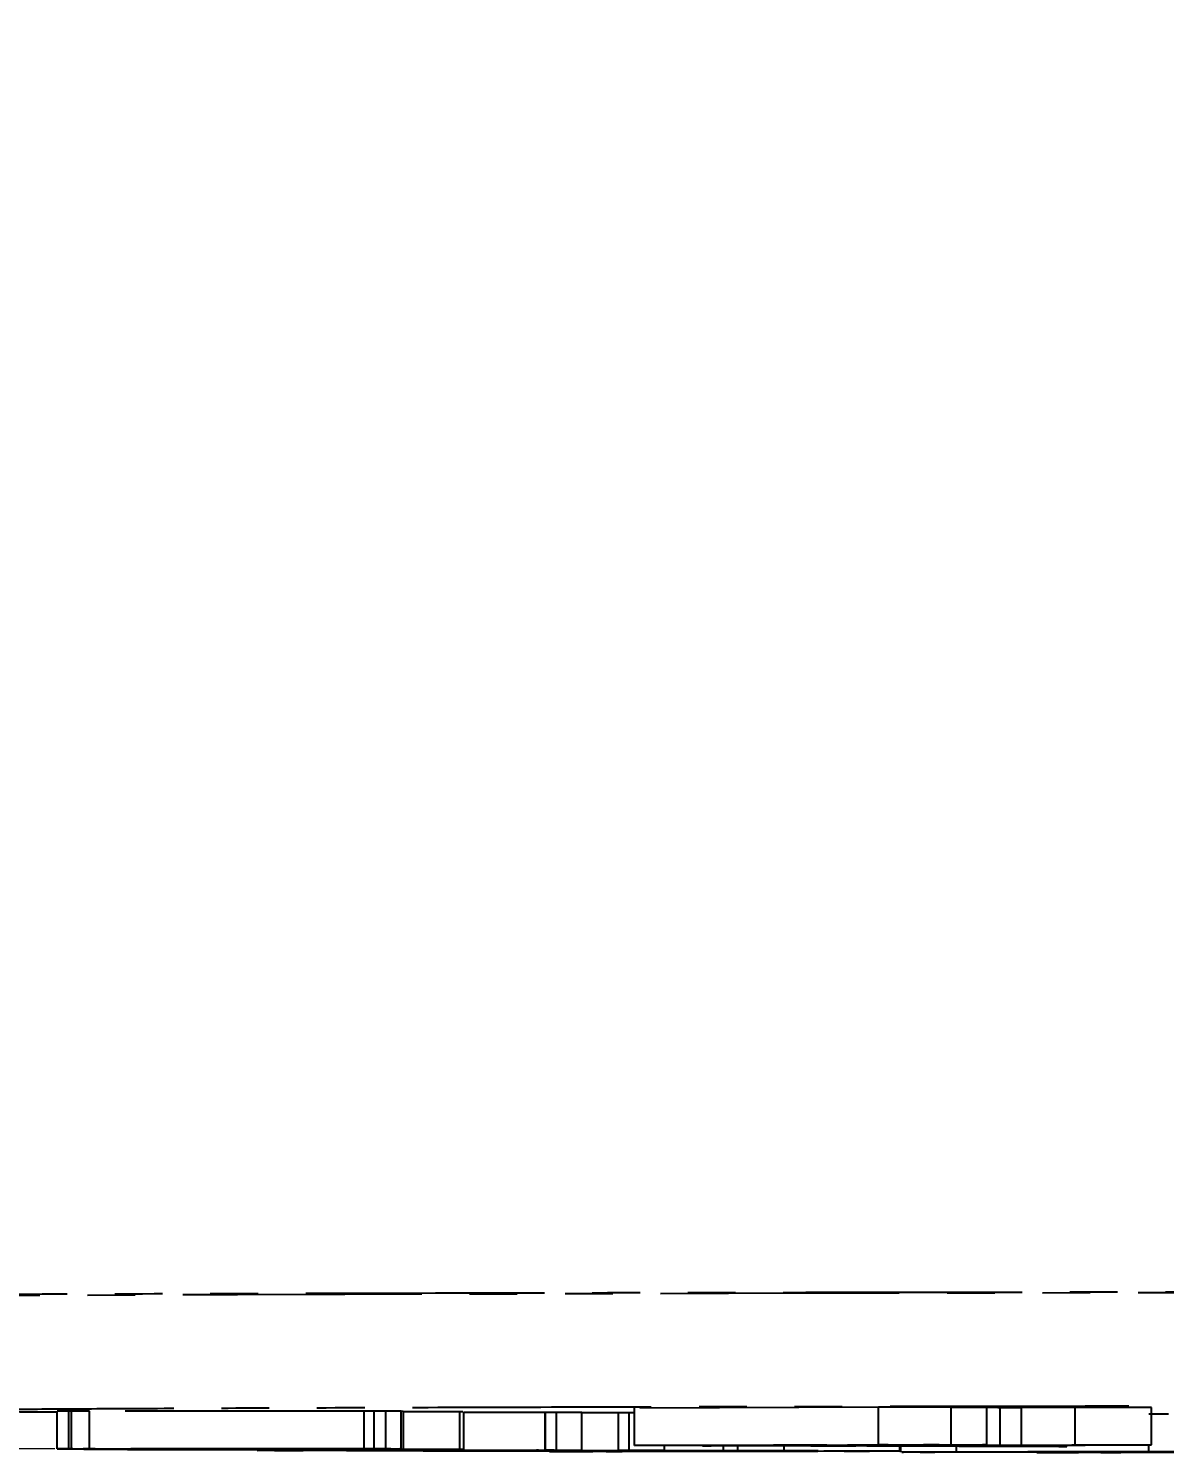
# Model space of a CAD drawing. Header units: millimetres. Extents: x 2687 to 4367, y 1046 to 2234.
# Drawn here: x 3366.91 to 3397.12, y 1266.93 to 1304.83 of the extents above; entities that cross this region are included whole.
import ezdxf

# ---------------------------------------------------------------- set-up
doc = ezdxf.new("R2010")
doc.units = ezdxf.units.MM
doc.linetypes.add('PHANTOM', pattern=[12.7, 6.35, -1.27, 1.27, -1.27, 1.27, -1.27])
doc.layers.add('AM_5', color=3, linetype='Continuous', lineweight=25)
doc.styles.add('SLDTEXTSTYLE1', font='txt.shx', dxfattribs={"width": 0.7, "bigfont": 'gbcbig.shx'})
doc.dimstyles.new('SLDDIMSTYLE12$0', dxfattribs={"dimtxt": 12, "dimasz": 10, "dimexe": 0, "dimexo": 0.0625, "dimgap": 0.875, "dimtad": 1, "dimdec": 1, "dimlfac": 1.8, "dimrnd": 1e-09, "dimzin": 12, "dimdsep": 46, "dimtxsty": 'SLDTEXTSTYLE1', "dimcen": 0.09, "dimdle": 8.16, "dimclrd": 3, "dimclre": 3, "dimadec": 0, "dimazin": 3, "dimtfac": 1, "dimtdec": 1, "dimtofl": 0, "dimtmove": 0, "dimatfit": 3, "dimfxl": 0, "dimfrac": 2, "dimtolj": 1, "dimlwd": 5, "dimlwe": 5, "dimarcsym": 0})

# ---------------------------------------------------------------- blocks, each defined once
blk = doc.blocks.new('*D15')
at = {"layer": 'AM_5', "color": 3, "lineweight": 5, "transparency": 16777216}
blk.add_line((3368.507, 1312.104), (3239.054, 1312.104), dxfattribs=at)
at = {"layer": 'AM_5', "color": 3, "linetype": 'Continuous', "lineweight": 5, "transparency": 16777216}
for p, q in [((3239.054, 1302.104), (3239.054, 1277.032)), ((3367.612, 1267.032), (3239.054, 1267.032))]:
    blk.add_line(p, q, dxfattribs=at)
at = {"layer": 'AM_5', "color": 3, "transparency": 16777216}
for points in [[(3237.387, 1302.104), (3240.721, 1302.104), (3239.054, 1312.104)], [(3237.387, 1277.032), (3240.721, 1277.032), (3239.054, 1267.032)]]:
    blk.add_solid(points, dxfattribs=at)
at = {"layer": 'Defpoints', "color": 0, "transparency": 16777216}
for p in [(3368.57, 1312.104), (3239.054, 1267.032), (3367.674, 1267.032)]:
    blk.add_point(p, dxfattribs=at)
at = {"layer": 'AM_5', "color": 0, "transparency": 16777216, "insert": (3232.179, 1289.568), "char_height": 12, "attachment_point": 5, "rotation": 90, "style": 'SLDTEXTSTYLE1'}
blk.add_mtext('\\A1;45', dxfattribs=at)

msp = doc.modelspace()

# ---------------------------------------------------------------- linework, layer by layer
at = {"color": 7, "linetype": 'PHANTOM', "lineweight": 25}
for p, q in [((3367.981, 1268.032), (3367.674, 1268.032)), ((3367.674, 1267.032), (3367.674, 1268.032)), ((3368.044, 1268.031), (3367.981, 1268.032)), ((3367.981, 1267.032), (3367.981, 1268.032)), ((3368.044, 1268.031), (3368.044, 1267.031)), ((3375.834, 1268.033), (3368.534, 1268.03)), ((3368.534, 1267.03), (3368.534, 1268.03)), ((3375.834, 1267.033), (3375.834, 1268.033)), ((3376.412, 1268.035), (3376.106, 1268.035)), ((3376.106, 1267.035), (3376.106, 1268.035)), ((3376.823, 1268.03), (3376.412, 1268.035)), ((3376.412, 1267.035), (3376.412, 1268.035)), ((3376.878, 1268.028), (3376.823, 1268.03)), ((3376.823, 1267.03), (3376.823, 1268.03)), ((3376.881, 1267.028), (3376.881, 1268.028)), ((3378.383, 1267.017), (3378.383, 1268.017)), ((3378.485, 1267.015), (3378.485, 1268.015)), ((3389.518, 1268.136), (3383.027, 1268.116)), ((3383.027, 1267.116), (3383.027, 1268.116)), ((3391.449, 1268.14), (3389.518, 1268.139)), ((3389.518, 1267.139), (3389.518, 1268.139)), ((3391.449, 1267.14), (3391.449, 1268.14)), ((3392.402, 1268.135), (3391.449, 1268.135)), ((3392.402, 1267.135), (3392.402, 1268.135)), ((3393.322, 1268.125), (3392.749, 1268.126)), ((3392.749, 1267.126), (3392.749, 1268.126)), ((3394.75, 1268.129), (3393.322, 1268.125)), ((3393.322, 1267.125), (3393.322, 1268.125)), ((3396.777, 1268.134), (3394.75, 1268.133)), ((3394.75, 1267.133), (3394.75, 1268.133)), ((3396.777, 1267.134), (3396.777, 1268.134)), ((3380.65, 1267.998), (3378.485, 1267.995)), ((3380.65, 1266.998), (3380.65, 1267.998)), ((3380.943, 1268), (3380.665, 1267.999)), ((3380.665, 1266.999), (3380.665, 1267.999)), ((3381.629, 1267.997), (3380.943, 1268)), ((3380.943, 1268), (3380.943, 1267)), ((3381.629, 1266.997), (3381.629, 1267.997)), ((3382.605, 1267.989), (3381.629, 1267.988)), ((3382.883, 1267.992), (3382.605, 1267.991)), ((3382.605, 1266.991), (3382.605, 1267.991)), ((3383.027, 1267.991), (3382.883, 1267.992)), ((3382.883, 1266.992), (3382.883, 1267.992)), ((3368.065, 1267.027), (3367.674, 1267.032)), ((3367.674, 1267.032), (3367.981, 1267.032)), ((3367.981, 1267.032), (3368.044, 1267.031)), ((3368.355, 1267.028), (3368.372, 1267.027)), ((3368.534, 1267.03), (3375.834, 1267.033)), ((3375.981, 1267.031), (3368.68, 1267.029)), ((3369.527, 1267.029), (3369.527, 1267.013)), ((3372.98, 1267.023), (3372.98, 1267.03)), ((3372.991, 1266.991), (3373.268, 1266.992)), ((3373.937, 1266.987), (3372.991, 1266.991)), ((3373.268, 1266.992), (3373.457, 1266.991)), ((3374.214, 1266.988), (3373.937, 1266.987)), ((3374.025, 1266.988), (3374.214, 1266.988)), ((3374.039, 1266.99), (3380.65, 1266.998)), ((3380.423, 1266.997), (3374.181, 1266.99)), ((3374.214, 1266.988), (3374.214, 1266.99)), ((3375.379, 1266.981), (3380.471, 1266.996)), ((3375.379, 1266.981), (3375.379, 1266.991)), ((3375.522, 1266.981), (3375.379, 1266.981)), ((3382.781, 1266.989), (3375.522, 1266.981)), ((3376.162, 1267.034), (3376.106, 1267.035)), ((3376.106, 1267.035), (3376.412, 1267.035)), ((3376.412, 1267.035), (3376.823, 1267.03)), ((3376.823, 1267.03), (3376.805, 1267.028)), ((3381.629, 1266.997), (3377.181, 1266.984)), ((3377.181, 1266.984), (3377.229, 1266.983)), ((3377.229, 1266.983), (3382.638, 1266.989)), ((3377.229, 1266.983), (3377.229, 1266.984)), ((3377.38, 1266.983), (3377.38, 1266.975)), ((3377.724, 1266.973), (3377.417, 1266.974)), ((3379.993, 1266.986), (3379.993, 1266.983)), ((3380.471, 1266.996), (3380.423, 1266.997)), ((3380.665, 1266.999), (3380.943, 1267)), ((3380.808, 1266.999), (3380.665, 1266.999)), ((3382.453, 1266.959), (3380.768, 1266.964)), ((3380.768, 1266.964), (3381.011, 1266.964)), ((3380.943, 1267), (3381.629, 1266.997)), ((3381.011, 1266.964), (3381.303, 1266.963)), ((3381.918, 1266.963), (3387.581, 1266.973)), ((3382.405, 1266.96), (3382.696, 1266.96)), ((3388.061, 1266.971), (3382.438, 1266.962)), ((3382.696, 1266.96), (3382.453, 1266.959)), ((3382.605, 1266.991), (3382.883, 1266.992)), ((3382.794, 1266.991), (3382.605, 1266.991)), ((3382.631, 1266.975), (3382.631, 1266.988)), ((3382.638, 1266.989), (3382.638, 1266.991)), ((3382.696, 1266.96), (3382.696, 1266.962)), ((3382.883, 1266.992), (3383.829, 1266.988)), ((3383.027, 1267.116), (3389.77, 1267.136)), ((3383.896, 1267.116), (3383.027, 1267.116)), ((3383.551, 1266.987), (3383.362, 1266.988)), ((3383.829, 1266.988), (3383.551, 1266.987)), ((3383.829, 1266.988), (3383.829, 1267.116)), ((3386.169, 1267.124), (3384.669, 1267.119)), ((3384.833, 1267.115), (3384.833, 1267.12)), ((3384.833, 1267.115), (3384.836, 1267.115)), ((3384.836, 1267.115), (3384.836, 1267.12)), ((3385.177, 1266.976), (3387.005, 1266.977)), ((3385.331, 1266.975), (3385.177, 1266.976)), ((3385.393, 1266.983), (3385.393, 1267.115)), ((3385.773, 1266.981), (3385.773, 1267.115)), ((3390.8, 1267.117), (3386.169, 1267.124)), ((3388.139, 1267.13), (3386.721, 1267.125)), ((3386.721, 1267.125), (3391.352, 1267.119)), ((3387.005, 1266.977), (3387.005, 1267.115)), ((3387.005, 1266.977), (3390.084, 1266.969)), ((3387.72, 1267.11), (3388.866, 1267.111)), ((3392.77, 1267.123), (3388.139, 1267.13)), ((3388.254, 1267.117), (3388.254, 1267.121)), ((3388.807, 1266.966), (3388.604, 1266.966)), ((3391.449, 1267.14), (3388.691, 1267.132)), ((3388.691, 1267.132), (3392.348, 1267.126)), ((3390.084, 1266.969), (3388.807, 1266.966)), ((3388.815, 1267.115), (3388.815, 1267.12)), ((3388.866, 1267.111), (3388.866, 1267.12)), ((3388.866, 1267.111), (3390.8, 1267.117)), ((3396.777, 1267.134), (3389.207, 1267.11)), ((3389.518, 1267.139), (3391.449, 1267.14)), ((3389.77, 1267.136), (3389.518, 1267.139)), ((3390.084, 1266.969), (3390.084, 1267.113)), ((3390.098, 1267.113), (3390.098, 1266.945)), ((3390.717, 1267.135), (3390.717, 1267.138)), ((3390.717, 1267.135), (3392.402, 1267.135)), ((3391.352, 1267.125), (3391.352, 1267.119)), ((3391.352, 1267.119), (3392.77, 1267.123)), ((3391.579, 1267.118), (3391.579, 1266.952)), ((3392.749, 1267.126), (3393.322, 1267.125)), ((3393.322, 1267.125), (3395.017, 1267.13)), ((3393.726, 1266.936), (3393.907, 1266.937)), ((3395.783, 1266.933), (3393.726, 1266.936)), ((3393.907, 1266.937), (3394.206, 1266.936)), ((3394.529, 1267.096), (3394.298, 1267.095)), ((3394.529, 1267.096), (3394.529, 1267.127)), ((3394.75, 1267.133), (3396.777, 1267.134)), ((3395.017, 1267.13), (3394.75, 1267.133)), ((3394.832, 1266.937), (3399.106, 1266.95)), ((3397.49, 1266.942), (3395.518, 1266.936)), ((3395.664, 1266.934), (3395.664, 1266.936)), ((3395.664, 1266.934), (3395.964, 1266.934)), ((3395.964, 1266.934), (3395.783, 1266.933)), ((3395.964, 1266.934), (3395.964, 1266.937)), ((3396.703, 1266.956), (3396.703, 1267.134))]:
    msp.add_line(p, q, dxfattribs=at)
at = {"color": 7, "linetype": 'PHANTOM', "lineweight": 25, "flags": 128}
msp.add_lwpolyline([(3504.369, 1271.049), (3504.325, 1271.054), (3503.969, 1271.065), (3503.259, 1271.076), (3502.198, 1271.086), (3500.792, 1271.097), (3499.047, 1271.107), (3496.973, 1271.117), (3494.579, 1271.126), (3491.878, 1271.135), (3488.883, 1271.144), (3485.608, 1271.152), (3482.071, 1271.16), (3478.289, 1271.167), (3474.281, 1271.174), (3470.066, 1271.18), (3465.667, 1271.185), (3461.103, 1271.19), (3456.399, 1271.193), (3451.578, 1271.197), (3446.664, 1271.199), (3441.68, 1271.201), (3436.653, 1271.202), (3431.608, 1271.202), (3426.568, 1271.201), (3421.56, 1271.2), (3416.608, 1271.198), (3411.737, 1271.195), (3406.971, 1271.192), (3402.335, 1271.187), (3397.85, 1271.182), (3393.54, 1271.177), (3389.426, 1271.171), (3385.529, 1271.164), (3381.867, 1271.156), (3378.459, 1271.148), (3375.323, 1271.14), (3372.473, 1271.131), (3369.924, 1271.122), (3367.688, 1271.112), (3365.778, 1271.102), (3364.201, 1271.092), (3362.967, 1271.081), (3362.081, 1271.071), (3361.547, 1271.06), (3361.369, 1271.049), (3361.369, 1271.049)], dxfattribs=at)
at = {"color": 7, "linetype": 'PHANTOM', "lineweight": 25}
for points, knots in [([(3418.736, 1271.215), (3416.24, 1271.214), (3411.202, 1271.212), (3403.825, 1271.206), (3396.583, 1271.199), (3389.604, 1271.191), (3383.001, 1271.18), (3376.908, 1271.169), (3371.415, 1271.156), (3366.603, 1271.142), (3362.541, 1271.127), (3359.272, 1271.111), (3356.733, 1271.095), (3355.67, 1271.085), (3355.144, 1271.079)], [0, 0, 0, 0, 0.079959, 0.161371, 0.244142, 0.328893, 0.414217, 0.5, 0.585778, 0.671102, 0.755858, 0.838624, 0.920039, 1, 1, 1, 1]), ([(3367.674, 1268.005), (3367.455, 1268.006), (3366.501, 1268.012), (3365.471, 1268.022), (3364.528, 1268.036), (3364.422, 1268.045), (3364.369, 1268.049)], [0, 0, 0, 0, 0.093549, 0.407564, 0.703776, 1, 1, 1, 1]), ([(3364.424, 1268.052), (3364.472, 1268.055), (3364.578, 1268.063), (3365.448, 1268.076), (3366.929, 1268.09), (3369.104, 1268.103), (3371.935, 1268.117), (3375.449, 1268.129), (3379.603, 1268.142), (3384.346, 1268.153), (3389.608, 1268.163), (3395.299, 1268.172), (3401.322, 1268.179), (3407.545, 1268.185), (3413.911, 1268.19), (3420.263, 1268.193), (3426.602, 1268.195), (3432.869, 1268.196), (3439.137, 1268.195), (3445.475, 1268.193), (3451.828, 1268.19), (3458.194, 1268.185), (3464.417, 1268.179), (3470.439, 1268.172), (3476.131, 1268.163), (3481.393, 1268.153), (3486.136, 1268.142), (3490.29, 1268.129), (3493.804, 1268.117), (3496.635, 1268.103), (3498.81, 1268.09), (3500.291, 1268.076), (3501.162, 1268.063), (3501.269, 1268.055), (3501.317, 1268.052)], [0, 0, 0, 0, 0.023828, 0.053273, 0.084485, 0.115699, 0.147957, 0.180726, 0.213842, 0.247136, 0.28043, 0.313546, 0.346314, 0.378573, 0.409785, 0.440999, 0.470442, 0.499888, 0.529332, 0.558778, 0.58999, 0.621203, 0.653462, 0.68623, 0.719347, 0.752641, 0.785934, 0.819051, 0.851819, 0.884078, 0.915289, 0.946503, 0.975948, 1, 1, 1, 1]), ([(3368.534, 1268.03), (3368.465, 1268.03), (3368.365, 1268.03), (3368.235, 1268.03), (3368.152, 1268.03), (3368.082, 1268.031), (3368.059, 1268.031), (3368.044, 1268.031)], [0, 0, 0, 0, 0.282258, 0.415886, 0.550305, 0.716557, 1, 1, 1, 1]), ([(3376.163, 1268.034), (3376.165, 1268.034), (3376.169, 1268.034), (3376.123, 1268.033), (3376.032, 1268.033), (3375.928, 1268.033), (3375.855, 1268.033), (3375.834, 1268.033)], [0, 0, 0, 0, 0.132695, 0.344902, 0.557282, 0.875523, 1, 1, 1, 1]), ([(3378.383, 1268.017), (3378.253, 1268.018), (3378.009, 1268.019), (3377.407, 1268.02), (3377.008, 1268.02), (3376.881, 1268.02)], [0, 0, 0, 0, 0.440415, 0.822801, 1, 1, 1, 1]), ([(3378.466, 1268.015), (3378.46, 1268.016), (3378.454, 1268.016), (3378.393, 1268.017), (3378.383, 1268.017)], [0, 0, 0, 0, 0.8307195, 1, 1, 1, 1]), ([(3392.749, 1268.126), (3392.714, 1268.126), (3392.653, 1268.128), (3392.527, 1268.129), (3392.442, 1268.13), (3392.402, 1268.131)], [0, 0, 0, 0, 0.408182, 0.725272, 1, 1, 1, 1]), ([(3397.231, 1267.955), (3397.216, 1267.955), (3397.12, 1267.955), (3396.894, 1267.956), (3396.703, 1267.956)], [0, 0, 0, 0, 0.156668, 1, 1, 1, 1]), ([(3368.044, 1267.031), (3368.062, 1267.031), (3368.088, 1267.031), (3368.183, 1267.03), (3368.278, 1267.03), (3368.399, 1267.03), (3368.487, 1267.03), (3368.534, 1267.03)], [0, 0, 0, 0, 0.35696, 0.506296, 0.628832, 0.807113, 1, 1, 1, 1]), ([(3373.255, 1267.021), (3372.587, 1267.021), (3371.525, 1267.021), (3370.132, 1267.021), (3369.198, 1267.022), (3368.486, 1267.024), (3368.187, 1267.026), (3368.085, 1267.027), (3368.065, 1267.027)], [0, 0, 0, 0, 0.298114, 0.474394, 0.620068, 0.765882, 0.956507, 1, 1, 1, 1]), ([(3368.68, 1267.029), (3368.629, 1267.029), (3368.542, 1267.028), (3368.44, 1267.028), (3368.377, 1267.028), (3368.368, 1267.028), (3368.364, 1267.028)], [0, 0, 0, 0, 0.290202, 0.50382, 0.763034, 1, 1, 1, 1]), ([(3368.372, 1267.027), (3368.466, 1267.026), (3368.646, 1267.025), (3369.322, 1267.024), (3370.338, 1267.023), (3371.606, 1267.023), (3372.541, 1267.023), (3372.98, 1267.023)], [0, 0, 0, 0, 0.1795953, 0.3437589, 0.4958271, 0.7636966, 1, 1, 1, 1]), ([(3369.558, 1267.013), (3369.55, 1267.013), (3369.509, 1267.014), (3369.802, 1267.015), (3370.486, 1267.017), (3371.704, 1267.019), (3372.702, 1267.02), (3373.193, 1267.02)], [0, 0, 0, 0, 0.036608, 0.183936, 0.408772, 0.708665, 1, 1, 1, 1]), ([(3374.856, 1267.008), (3374.201, 1267.008), (3373.087, 1267.007), (3371.587, 1267.008), (3370.599, 1267.008), (3369.924, 1267.01), (3369.722, 1267.011), (3369.618, 1267.011)], [0, 0, 0, 0, 0.333285, 0.566687, 0.735011, 0.863042, 1, 1, 1, 1]), ([(3369.918, 1267.012), (3369.888, 1267.012), (3369.828, 1267.013), (3370.02, 1267.014), (3370.479, 1267.015), (3371.624, 1267.017), (3372.727, 1267.018), (3373.476, 1267.018)], [0, 0, 0, 0, 0.098439, 0.192959, 0.327087, 0.54288, 1, 1, 1, 1]), ([(3374.573, 1267.01), (3373.927, 1267.01), (3372.936, 1267.009), (3371.649, 1267.009), (3370.868, 1267.009), (3370.334, 1267.01), (3370.04, 1267.011), (3369.95, 1267.011), (3369.918, 1267.012)], [0, 0, 0, 0, 0.386905, 0.593845, 0.741486, 0.842547, 0.944349, 1, 1, 1, 1]), ([(3372.98, 1267.023), (3373.639, 1267.023), (3374.593, 1267.024), (3375.68, 1267.025), (3376.263, 1267.026), (3376.428, 1267.027), (3376.51, 1267.028)], [0, 0, 0, 0, 0.452303, 0.653993, 0.826668, 1, 1, 1, 1]), ([(3373.193, 1267.02), (3373.85, 1267.02), (3374.969, 1267.021), (3376.449, 1267.021), (3377.42, 1267.02), (3378.075, 1267.019), (3378.277, 1267.017), (3378.383, 1267.017)], [0, 0, 0, 0, 0.335879, 0.572344, 0.731569, 0.859032, 1, 1, 1, 1]), ([(3376.796, 1267.027), (3376.679, 1267.026), (3376.447, 1267.025), (3375.614, 1267.023), (3374.503, 1267.022), (3373.652, 1267.021), (3373.255, 1267.021)], [0, 0, 0, 0, 0.221306, 0.442951, 0.740483, 1, 1, 1, 1]), ([(3373.457, 1266.991), (3373.498, 1266.991), (3373.558, 1266.99), (3373.683, 1266.99), (3373.798, 1266.99), (3373.921, 1266.99), (3373.999, 1266.99), (3374.039, 1266.99)], [0, 0, 0, 0, 0.3460999, 0.4934666, 0.642693, 0.8205684, 1, 1, 1, 1]), ([(3373.476, 1267.018), (3374.125, 1267.018), (3375.12, 1267.019), (3376.41, 1267.019), (3377.174, 1267.019), (3377.681, 1267.018), (3377.932, 1267.017), (3378.009, 1267.017), (3378.032, 1267.017)], [0, 0, 0, 0, 0.397346, 0.609831, 0.759517, 0.858592, 0.95839, 1, 1, 1, 1]), ([(3374.181, 1266.99), (3374.135, 1266.99), (3374.056, 1266.99), (3373.979, 1266.989), (3373.946, 1266.989), (3373.959, 1266.989), (3374.003, 1266.989), (3374.025, 1266.988)], [0, 0, 0, 0, 0.227355, 0.388209, 0.549679, 0.776891, 1, 1, 1, 1]), ([(3378.032, 1267.017), (3378.068, 1267.016), (3378.136, 1267.016), (3378.033, 1267.015), (3377.735, 1267.014), (3376.768, 1267.012), (3375.614, 1267.011), (3374.701, 1267.01), (3374.573, 1267.01)], [0, 0, 0, 0, 0.099013, 0.188639, 0.277978, 0.435263, 0.920804, 1, 1, 1, 1]), ([(3378.383, 1267.017), (3378.439, 1267.016), (3378.551, 1267.015), (3378.272, 1267.013), (3377.511, 1267.011), (3376.333, 1267.009), (3375.313, 1267.008), (3374.856, 1267.008)], [0, 0, 0, 0, 0.14267, 0.2869, 0.459199, 0.757548, 1, 1, 1, 1]), ([(3375.834, 1267.033), (3375.907, 1267.033), (3376.011, 1267.033), (3376.117, 1267.033), (3376.169, 1267.034), (3376.182, 1267.034), (3376.169, 1267.034), (3376.162, 1267.034)], [0, 0, 0, 0, 0.30393, 0.439412, 0.57524, 0.766538, 1, 1, 1, 1]), ([(3376.516, 1267.03), (3376.498, 1267.03), (3376.461, 1267.031), (3376.366, 1267.031), (3376.247, 1267.031), (3376.152, 1267.031), (3376.061, 1267.031), (3376.004, 1267.031), (3375.981, 1267.031)], [0, 0, 0, 0, 0.292195, 0.587448, 0.712259, 0.818051, 0.924072, 1, 1, 1, 1]), ([(3376.535, 1267.029), (3376.545, 1267.029), (3376.564, 1267.029), (3376.532, 1267.03), (3376.516, 1267.03)], [0, 0, 0, 0, 0.508302, 1, 1, 1, 1]), ([(3377.412, 1266.975), (3377.406, 1266.975), (3377.382, 1266.977), (3377.788, 1266.979), (3378.661, 1266.981), (3379.54, 1266.983), (3379.993, 1266.983)], [0, 0, 0, 0, 0.075612, 0.323708, 0.651392, 1, 1, 1, 1]), ([(3383.168, 1266.973), (3382.585, 1266.972), (3381.593, 1266.971), (3380.109, 1266.97), (3379.038, 1266.97), (3378.229, 1266.971), (3377.895, 1266.972), (3377.724, 1266.973)], [0, 0, 0, 0, 0.333528, 0.567546, 0.735799, 0.864912, 1, 1, 1, 1]), ([(3377.986, 1266.973), (3377.91, 1266.973), (3377.763, 1266.974), (3377.786, 1266.975), (3378.058, 1266.977), (3378.93, 1266.979), (3379.886, 1266.981), (3380.531, 1266.981)], [0, 0, 0, 0, 0.098651, 0.191047, 0.328598, 0.547094, 1, 1, 1, 1]), ([(3382.631, 1266.975), (3382.061, 1266.974), (3381.186, 1266.973), (3379.98, 1266.972), (3379.184, 1266.972), (3378.587, 1266.972), (3378.201, 1266.972), (3378.042, 1266.973), (3377.986, 1266.973)], [0, 0, 0, 0, 0.386956, 0.593793, 0.740338, 0.842099, 0.944778, 1, 1, 1, 1]), ([(3379.993, 1266.983), (3380.579, 1266.984), (3381.579, 1266.985), (3383.049, 1266.986), (3384.095, 1266.985), (3384.884, 1266.985), (3385.218, 1266.984), (3385.393, 1266.983)], [0, 0, 0, 0, 0.336368, 0.574645, 0.731944, 0.859761, 1, 1, 1, 1]), ([(3380.531, 1266.981), (3381.104, 1266.982), (3381.98, 1266.983), (3383.21, 1266.984), (3383.998, 1266.984), (3384.579, 1266.984), (3384.913, 1266.983), (3385.048, 1266.983), (3385.087, 1266.983)], [0, 0, 0, 0, 0.397528, 0.607391, 0.759995, 0.859904, 0.960457, 1, 1, 1, 1]), ([(3380.65, 1266.998), (3380.7, 1266.998), (3380.781, 1266.998), (3380.864, 1266.998), (3380.897, 1266.998), (3380.888, 1266.998), (3380.841, 1266.999), (3380.808, 1266.999)], [0, 0, 0, 0, 0.2393069, 0.3883408, 0.5382316, 0.6776492, 1, 1, 1, 1]), ([(3381.303, 1266.963), (3381.361, 1266.963), (3381.443, 1266.963), (3381.594, 1266.963), (3381.718, 1266.963), (3381.829, 1266.963), (3381.893, 1266.963), (3381.918, 1266.963)], [0, 0, 0, 0, 0.362826, 0.512382, 0.662913, 0.871019, 1, 1, 1, 1]), ([(3382.438, 1266.962), (3382.392, 1266.962), (3382.318, 1266.962), (3382.276, 1266.961), (3382.279, 1266.961), (3382.28, 1266.961)], [0, 0, 0, 0, 0.535075, 0.860931, 1, 1, 1, 1]), ([(3382.281, 1266.961), (3382.297, 1266.961), (3382.323, 1266.961), (3382.381, 1266.961), (3382.405, 1266.96)], [0, 0, 0, 0, 0.575503, 1, 1, 1, 1]), ([(3385.087, 1266.983), (3385.167, 1266.983), (3385.321, 1266.982), (3385.356, 1266.981), (3385.21, 1266.98), (3384.496, 1266.977), (3383.528, 1266.976), (3382.728, 1266.975), (3382.631, 1266.975)], [0, 0, 0, 0, 0.099186, 0.189605, 0.279846, 0.434014, 0.930829, 1, 1, 1, 1]), ([(3382.638, 1266.989), (3382.688, 1266.989), (3382.769, 1266.989), (3382.852, 1266.99), (3382.885, 1266.99), (3382.876, 1266.99), (3382.828, 1266.99), (3382.794, 1266.991)], [0, 0, 0, 0, 0.239079, 0.388006, 0.537788, 0.677074, 1, 1, 1, 1]), ([(3383.362, 1266.988), (3383.328, 1266.988), (3383.269, 1266.988), (3383.14, 1266.989), (3383.021, 1266.989), (3382.897, 1266.989), (3382.822, 1266.989), (3382.781, 1266.989)], [0, 0, 0, 0, 0.282446, 0.488833, 0.649378, 0.810868, 1, 1, 1, 1]), ([(3385.735, 1266.98), (3385.634, 1266.979), (3385.359, 1266.977), (3384.43, 1266.975), (3383.56, 1266.973), (3383.168, 1266.973)], [0, 0, 0, 0, 0.242788, 0.658331, 1, 1, 1, 1]), ([(3384.669, 1267.119), (3384.577, 1267.119), (3384.395, 1267.118), (3384.121, 1267.117), (3383.978, 1267.116), (3383.896, 1267.116)], [0, 0, 0, 0, 0.297154, 0.594531, 1, 1, 1, 1]), ([(3388.082, 1267.114), (3387.786, 1267.114), (3387.194, 1267.115), (3386.1, 1267.115), (3385.314, 1267.115), (3384.833, 1267.115)], [0, 0, 0, 0, 0.280043, 0.559301, 1, 1, 1, 1]), ([(3384.836, 1267.115), (3385.146, 1267.116), (3385.766, 1267.116), (3386.623, 1267.117), (3387.305, 1267.117), (3387.822, 1267.117), (3388.105, 1267.117), (3388.237, 1267.117), (3388.254, 1267.117)], [0, 0, 0, 0, 0.2778733, 0.555831, 0.7571621, 0.8707407, 0.982618, 1, 1, 1, 1]), ([(3387.695, 1266.974), (3387.556, 1266.975), (3387.349, 1266.975), (3386.993, 1266.976), (3386.5, 1266.976), (3385.952, 1266.975), (3385.503, 1266.975), (3385.331, 1266.975)], [0, 0, 0, 0, 0.240793, 0.359777, 0.461711, 0.794413, 1, 1, 1, 1]), ([(3385.393, 1266.983), (3385.539, 1266.983), (3385.76, 1266.982), (3385.738, 1266.981), (3385.73, 1266.981)], [0, 0, 0, 0, 0.659487, 1, 1, 1, 1]), ([(3387.581, 1266.973), (3387.62, 1266.973), (3387.722, 1266.973), (3387.831, 1266.973), (3387.897, 1266.973), (3387.912, 1266.974), (3387.915, 1266.974), (3387.897, 1266.974), (3387.821, 1266.974), (3387.745, 1266.974), (3387.695, 1266.974)], [0, 0, 0, 0, 0.166709, 0.438609, 0.487323, 0.517206, 0.541802, 0.578816, 0.723084, 1, 1, 1, 1]), ([(3394.298, 1267.095), (3394.042, 1267.097), (3393.422, 1267.1), (3391.163, 1267.105), (3389.043, 1267.108), (3387.72, 1267.11)], [0, 0, 0, 0, 0.209452, 0.506883, 1, 1, 1, 1]), ([(3388.893, 1266.971), (3388.865, 1266.971), (3388.778, 1266.971), (3388.661, 1266.972), (3388.559, 1266.972), (3388.504, 1266.972), (3388.474, 1266.972), (3388.398, 1266.972), (3388.258, 1266.972), (3388.136, 1266.972), (3388.061, 1266.971)], [0, 0, 0, 0, 0.124093, 0.372351, 0.496838, 0.517541, 0.538485, 0.574939, 0.740211, 1, 1, 1, 1]), ([(3388.891, 1267.114), (3388.873, 1267.114), (3388.837, 1267.114), (3388.712, 1267.114), (3388.533, 1267.114), (3388.307, 1267.114), (3388.157, 1267.114), (3388.082, 1267.114)], [0, 0, 0, 0, 0.087606, 0.17564, 0.445063, 0.721294, 1, 1, 1, 1]), ([(3388.254, 1267.117), (3388.404, 1267.117), (3388.658, 1267.116), (3388.819, 1267.115), (3388.891, 1267.115), (3388.928, 1267.114), (3388.902, 1267.114), (3388.891, 1267.114)], [0, 0, 0, 0, 0.4076992, 0.6900828, 0.8437541, 0.9341612, 1, 1, 1, 1]), ([(3388.604, 1266.966), (3388.788, 1266.967), (3389.047, 1266.968), (3389.216, 1266.969), (3389.265, 1266.969)], [0, 0, 0, 0, 0.710757, 1, 1, 1, 1]), ([(3389.273, 1266.969), (3389.276, 1266.969), (3389.29, 1266.97), (3389.168, 1266.97), (3389.002, 1266.971), (3388.893, 1266.971)], [0, 0, 0, 0, 0.096311, 0.412079, 1, 1, 1, 1]), ([(3389.207, 1267.11), (3389.758, 1267.11), (3390.777, 1267.108), (3392.145, 1267.106), (3393.565, 1267.102), (3394.254, 1267.099), (3394.49, 1267.096), (3394.529, 1267.096)], [0, 0, 0, 0, 0.221372, 0.409276, 0.596404, 0.933221, 1, 1, 1, 1]), ([(3390.144, 1266.945), (3390.139, 1266.946), (3390.121, 1266.947), (3390.625, 1266.95), (3391.256, 1266.952), (3391.579, 1266.952)], [0, 0, 0, 0, 0.156561, 0.568308, 1, 1, 1, 1]), ([(3390.897, 1266.941), (3390.702, 1266.941), (3390.317, 1266.942), (3390.195, 1266.943), (3390.135, 1266.944)], [0, 0, 0, 0, 0.508513, 1, 1, 1, 1]), ([(3391.095, 1266.941), (3390.977, 1266.942), (3390.746, 1266.942), (3390.596, 1266.943), (3390.645, 1266.945), (3391.159, 1266.948), (3391.867, 1266.95), (3392.338, 1266.951)], [0, 0, 0, 0, 0.099003, 0.19276, 0.335178, 0.557829, 1, 1, 1, 1]), ([(3392.348, 1267.126), (3392.155, 1267.128), (3391.851, 1267.13), (3391.33, 1267.133), (3390.923, 1267.134), (3390.717, 1267.135)], [0, 0, 0, 0, 0.46227, 0.729265, 1, 1, 1, 1]), ([(3396.056, 1266.945), (3395.6, 1266.943), (3394.832, 1266.942), (3393.504, 1266.94), (3392.45, 1266.94), (3391.565, 1266.94), (3391.123, 1266.941), (3390.897, 1266.941)], [0, 0, 0, 0, 0.335274, 0.565807, 0.736276, 0.864906, 1, 1, 1, 1]), ([(3395.297, 1266.946), (3394.858, 1266.945), (3394.186, 1266.943), (3393.171, 1266.941), (3392.431, 1266.941), (3391.846, 1266.941), (3391.408, 1266.941), (3391.191, 1266.941), (3391.095, 1266.941)], [0, 0, 0, 0, 0.388784, 0.594507, 0.742724, 0.84452, 0.93111, 1, 1, 1, 1]), ([(3391.579, 1266.952), (3392.037, 1266.954), (3392.814, 1266.955), (3394.132, 1266.957), (3395.159, 1266.957), (3396.022, 1266.957), (3396.469, 1266.956), (3396.703, 1266.956)], [0, 0, 0, 0, 0.337884, 0.573603, 0.730566, 0.85906, 1, 1, 1, 1]), ([(3392.402, 1267.135), (3392.346, 1267.135), (3392.257, 1267.134), (3392.309, 1267.132), (3392.359, 1267.131), (3392.384, 1267.131)], [0, 0, 0, 0, 0.451045, 0.724772, 1, 1, 1, 1]), ([(3392.338, 1266.951), (3392.781, 1266.952), (3393.451, 1266.954), (3394.502, 1266.955), (3395.23, 1266.956), (3395.826, 1266.956), (3396.223, 1266.956), (3396.413, 1266.955), (3396.472, 1266.955)], [0, 0, 0, 0, 0.39949, 0.604579, 0.758371, 0.856867, 0.955984, 1, 1, 1, 1]), ([(3392.384, 1267.131), (3392.443, 1267.13), (3392.547, 1267.129), (3392.67, 1267.127), (3392.723, 1267.126), (3392.749, 1267.126)], [0, 0, 0, 0, 0.39149, 0.695584, 1, 1, 1, 1]), ([(3394.206, 1266.936), (3394.277, 1266.936), (3394.376, 1266.936), (3394.526, 1266.936), (3394.634, 1266.936), (3394.744, 1266.936), (3394.801, 1266.936), (3394.832, 1266.937)], [0, 0, 0, 0, 0.3451215, 0.47825, 0.6125433, 0.7923859, 1, 1, 1, 1]), ([(3396.472, 1266.955), (3396.593, 1266.955), (3396.825, 1266.955), (3397.001, 1266.954), (3397.027, 1266.952), (3396.679, 1266.95), (3395.99, 1266.948), (3395.389, 1266.946), (3395.297, 1266.946)], [0, 0, 0, 0, 0.099608, 0.189208, 0.278687, 0.431625, 0.91232, 1, 1, 1, 1]), ([(3395.518, 1266.936), (3395.489, 1266.935), (3395.441, 1266.935), (3395.423, 1266.935), (3395.463, 1266.935), (3395.544, 1266.934), (3395.628, 1266.934), (3395.664, 1266.934)], [0, 0, 0, 0, 0.2392653, 0.3980718, 0.5583573, 0.8110269, 1, 1, 1, 1]), ([(3397.482, 1266.951), (3397.323, 1266.949), (3397.028, 1266.947), (3396.361, 1266.945), (3396.056, 1266.945)], [0, 0, 0, 0, 0.5415287, 1, 1, 1, 1]), ([(3396.703, 1266.956), (3396.902, 1266.956), (3397.302, 1266.955), (3397.555, 1266.953), (3397.515, 1266.952), (3397.499, 1266.952)], [0, 0, 0, 0, 0.3813, 0.766294, 1, 1, 1, 1])]:
    msp.add_open_spline(points, degree=3, knots=knots, dxfattribs=at)

# ---------------------------------------------------------------- dimensions: what is measured, and where the dimension line sits
at = {"layer": 'AM_5'}
dim = msp.add_linear_dim(base=(3239.054, 1267.032), p1=(3368.57, 1312.104), p2=(3367.674, 1267.032), angle=90, text='45', dimstyle='SLDDIMSTYLE12$0', override={"dimlfac": 1, "dimpost": ''}, dxfattribs=at)
dim.commit()
dim.dimension.update_dxf_attribs({"geometry": '*D15', "text_midpoint": (3232.179, 1289.568)})

doc.saveas('drawing.dxf')
